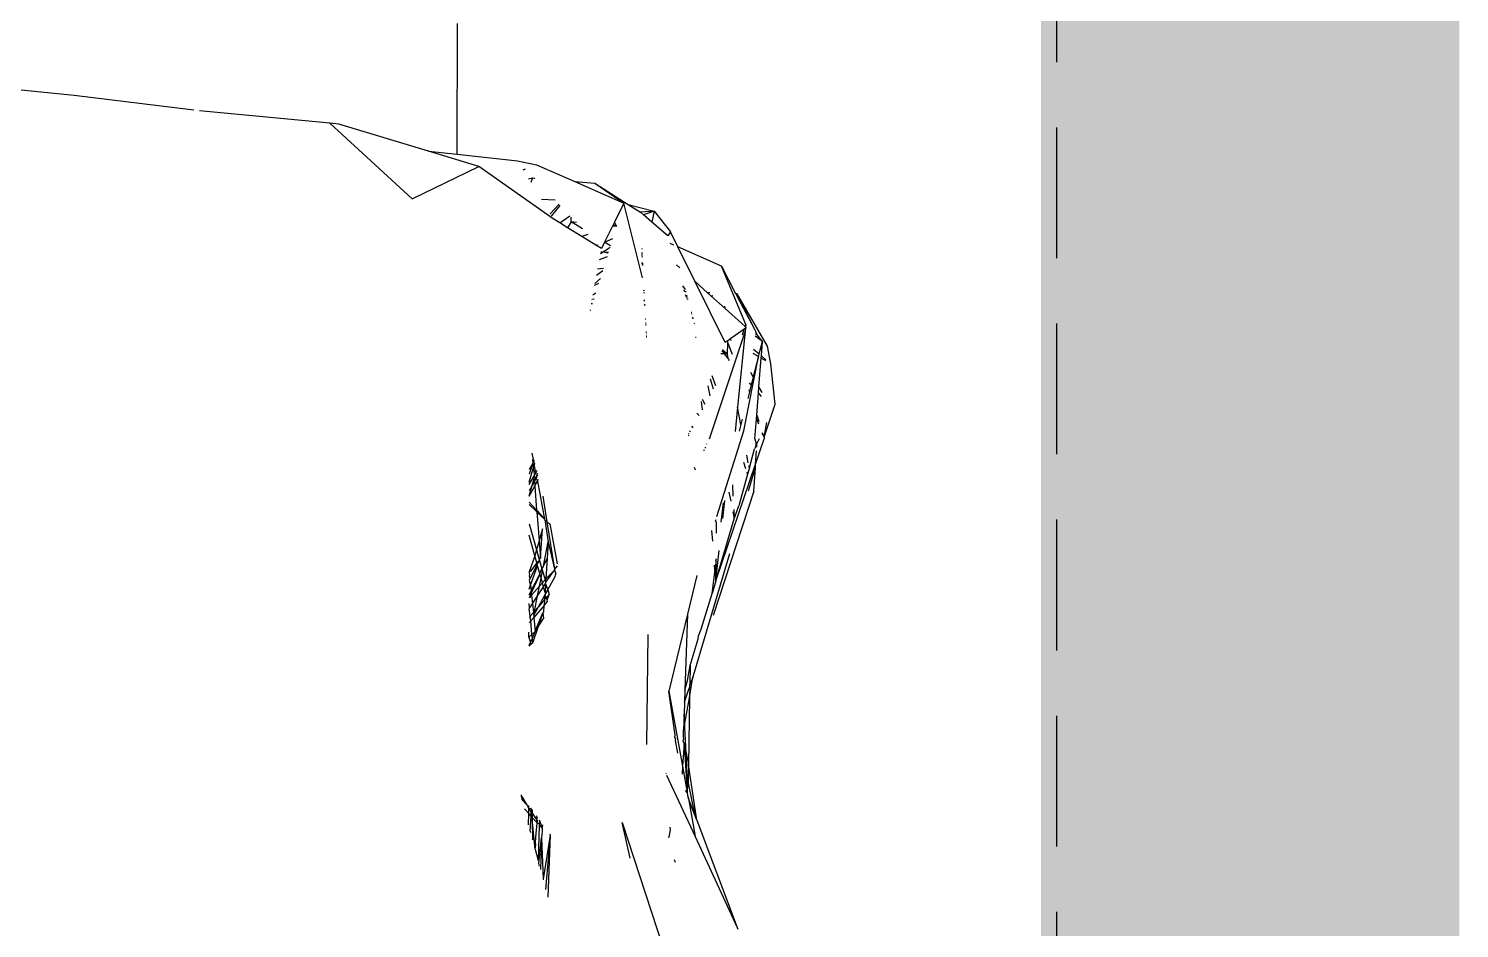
# Model space of a CAD drawing. Header units: millimetres. Extents: x 0 to 460473, y -68369 to 85219.
# Drawn here: x 231396.2 to 231464.6, y -38845.2 to -38802.1 of the extents above; entities that cross this region are included whole.
import ezdxf

# ---------------------------------------------------------------- set-up
doc = ezdxf.new("R2010")
doc.units = ezdxf.units.MM
doc.header["$LTSCALE"] = 50
doc.linetypes.add('HIDDEN2', pattern=[0.1875, 0.125, -0.0625])
doc.layers.add('fur', color=6, linetype='Continuous')
doc.layers.add('hid', color=8, linetype='HIDDEN2')

msp = doc.modelspace()

# ---------------------------------------------------------------- linework, layer by layer
at = {"layer": 'fur', "color": 40, "lineweight": 50, "true_color": 0xf8d731, "const_width": 20}
msp.add_lwpolyline([(231454.62857818, -37422.47504293), (231454.62857818, -39432.25663589), (230244.58358802, -39432.25663589), (230244.58358802, -37422.47504293)], close=True, dxfattribs=at)
at = {"layer": 'hid'}
for p, q in [((231445.38953013, -39441.24134443), (231445.38953013, -37668.9292549)), ((231416.73306605, -38808.14965226), (231416.79413691, -38767.08795696)), ((231398.41442177, -38805.33580776), (231388.21944696, -38804.33096056)), ((231404.14083395, -38806.04769951), (231398.41442177, -38805.33580776)), ((231410.63950466, -38806.65827334), (231404.14083395, -38806.04769951)), ((231411.06528739, -38806.71026543), (231410.63950466, -38806.65827334)), ((231410.63950466, -38806.65827334), (231414.57147979, -38810.28038924)), ((231415.35124605, -38808.00145613), (231411.06528739, -38806.71026543)), ((231417.76831881, -38808.72962504), (231415.35124605, -38808.00145613)), ((231415.35124605, -38808.00145613), (231416.73306605, -38808.14965226)), ((231416.73306605, -38808.14965226), (231419.61750204, -38808.45899952)), ((231414.57147979, -38810.28038924), (231417.76831881, -38808.72962504)), ((231421.31275853, -38811.2322445), (231417.76831881, -38808.72962504)), ((231419.61750204, -38808.45899952), (231420.52268876, -38808.6516369)), ((231419.8816991, -38808.89119558), (231419.99056486, -38808.85050891)), ((231420.52268876, -38808.6516369), (231422.34734073, -38809.45479145)), ((231420.14350464, -38809.31947939), (231420.32657747, -38809.27787501)), ((231420.32657747, -38809.27787501), (231420.25473623, -38809.50144149)), ((231420.32657747, -38809.27787501), (231420.40427699, -38809.28467755)), ((231420.446784, -38809.32928638), (231420.40427699, -38809.28467755)), ((231422.34734073, -38809.45479145), (231423.30349436, -38809.53850204)), ((231422.34734073, -38809.45479145), (231424.68939748, -38810.48569135)), ((231423.30349436, -38809.53850204), (231424.68939748, -38810.48569135)), ((231423.30349436, -38809.53850204), (231424.900212, -38810.54711656)), ((231421.41477951, -38810.34514564), (231420.75312457, -38810.31674759)), ((231421.60083178, -38810.5403975), (231421.17012335, -38810.99890972)), ((231421.23922101, -38811.11194556), (231421.65303526, -38810.59518224)), ((231424.68939748, -38810.48569135), (231424.24102352, -38811.39825684)), ((231425.58258504, -38814.05948126), (231424.68939748, -38810.48569135)), ((231424.900212, -38810.54711656), (231426.13923363, -38810.87463221)), ((231424.900212, -38810.54711656), (231425.48359196, -38810.91562598)), ((231426.13923363, -38810.87463221), (231425.48359196, -38810.91562598)), ((231425.64014497, -38811.05004151), (231425.48359196, -38810.91562598)), ((231426.13923363, -38810.87463221), (231425.64014497, -38811.05004151)), ((231426.13923363, -38810.87463221), (231426.03413891, -38811.38832249)), ((231426.13923363, -38810.87463221), (231426.91617931, -38811.86414841)), ((231421.63822146, -38811.43361731), (231421.31275853, -38811.2322445)), ((231421.63822146, -38811.43361731), (231422.11965157, -38811.08487098)), ((231422.00572256, -38811.66100028), (231421.63822146, -38811.43361731)), ((231422.17219845, -38811.38088856), (231422.00572256, -38811.66100028)), ((231422.69259297, -38812.08598577), (231422.00572256, -38811.66100028)), ((231422.17219845, -38811.38088856), (231422.18221495, -38811.15052789)), ((231422.42745261, -38811.40789163), (231422.17219845, -38811.38088856)), ((231422.712707, -38811.70725078), (231422.17219845, -38811.38088856)), ((231424.14691598, -38811.58979181), (231423.77427043, -38812.34822897)), ((231424.24102352, -38811.39825684), (231424.14691598, -38811.58979181)), ((231424.30248408, -38811.52017473), (231424.14691598, -38811.58979181)), ((231424.34041421, -38811.61026178), (231424.14691598, -38811.58979181)), ((231424.24102352, -38811.39825684), (231424.30248408, -38811.52017473)), ((231424.30248408, -38811.52017473), (231424.34041421, -38811.61026178)), ((231426.03413891, -38811.38832249), (231425.64014497, -38811.05004151)), ((231426.80143733, -38812.04712059), (231426.03413891, -38811.38832249)), ((231422.97801093, -38811.985673), (231422.69259297, -38812.08598577)), ((231423.35514875, -38812.49592713), (231422.69259297, -38812.08598577)), ((231423.77427043, -38812.34822897), (231423.62090967, -38812.66036068)), ((231423.77427043, -38812.34822897), (231424.16366549, -38812.17982026)), ((231424.05820182, -38812.5196684), (231423.77427043, -38812.34822897)), ((231426.91617931, -38811.86414841), (231426.80143733, -38812.04712059)), ((231427.26685701, -38812.57177022), (231426.91617931, -38811.86414841)), ((231423.35514875, -38812.49592713), (231423.43461755, -38812.46485711)), ((231423.62090967, -38812.66036068), (231423.35514875, -38812.49592713)), ((231423.89146347, -38813.05696929), (231423.52119719, -38813.19222754)), ((231423.57651912, -38812.89714013), (231423.66176437, -38812.84033814)), ((231423.66176437, -38812.84033814), (231423.58876389, -38812.83182647)), ((231423.59520471, -38812.79747108), (231423.66176437, -38812.84033814)), ((231423.66176437, -38812.84033814), (231423.71282187, -38812.80631668)), ((231423.71282187, -38812.80631668), (231424.03609411, -38812.59090872)), ((231423.71282187, -38812.80631668), (231423.96339933, -38812.8251618)), ((231423.94832118, -38812.87374992), (231423.71282187, -38812.80631668)), ((231425.53850253, -38812.65949426), (231425.57461655, -38812.66654553)), ((231425.54455921, -38812.8518443), (231425.58577405, -38812.88116749)), ((231425.54747027, -38812.94429463), (231425.58921905, -38812.94743442)), ((231425.59127045, -38812.98689448), (231425.54747027, -38812.94429463)), ((231425.59537206, -38813.06579178), (231425.55113353, -38813.06063368)), ((231427.08221685, -38812.48951151), (231426.91144493, -38812.41343122)), ((231429.36138338, -38813.50489893), (231427.26685701, -38812.57177022)), ((231428.07973229, -38814.2120464), (231427.26685701, -38812.57177022)), ((231423.68678797, -38813.71651958), (231423.3791636, -38813.94983543)), ((231423.71889506, -38813.61305708), (231423.43607759, -38813.64625594)), ((231425.55991787, -38813.33960957), (231425.6084149, -38813.31667961)), ((231425.56122465, -38813.38111099), (231425.61015973, -38813.35024262)), ((231425.61226824, -38813.3908012), (231425.56122465, -38813.38111099)), ((231425.61587612, -38813.46020123), (231425.5627041, -38813.42809565)), ((231427.21821739, -38813.43494259), (231427.36945425, -38813.57136129)), ((231430.52173976, -38816.28880894), (231429.36138338, -38813.50489893)), ((231429.36138338, -38813.50489893), (231430.03706513, -38814.79928522)), ((231423.29258812, -38814.41162943), (231423.50176972, -38814.31272594)), ((231423.30751541, -38814.33200724), (231423.57263468, -38814.08436934)), ((231427.6447262, -38814.60814442), (231427.52027122, -38814.44074156)), ((231428.07973229, -38814.2120464), (231428.69396104, -38814.76609312)), ((231429.53818352, -38817.15501057), (231428.07973229, -38814.2120464)), ((231423.16761307, -38815.078247), (231423.26959161, -38815.06090116)), ((231423.20742424, -38814.86589401), (231423.35996858, -38814.76966867)), ((231425.62196458, -38814.66077893), (231425.67779653, -38814.6512823)), ((231425.68410421, -38814.77261466), (231425.6304202, -38814.78989023)), ((231425.65221093, -38815.12261931), (231425.70223627, -38815.12139714)), ((231425.65430766, -38815.15463486), (231425.70223627, -38815.12139714)), ((231427.60375941, -38814.71874609), (231427.58239183, -38814.64759489)), ((231427.67491203, -38814.72183622), (231427.60375941, -38814.71874609)), ((231427.66343947, -38814.91747272), (231427.64765601, -38814.86491591)), ((231427.7208422, -38814.89482742), (231427.66343947, -38814.91747272)), ((231427.66343947, -38814.91747272), (231427.67634954, -38814.96046152)), ((231427.67634954, -38814.96046152), (231427.7411503, -38814.97131576)), ((231427.68468795, -38814.98822732), (231427.7411503, -38814.97131576)), ((231427.70816015, -38815.06638661), (231427.76414536, -38815.05792426)), ((231428.80395889, -38814.77087028), (231428.69396104, -38814.76609312)), ((231428.69396104, -38814.76609312), (231428.85447334, -38814.91087845)), ((231428.85447334, -38814.91087845), (231428.95488602, -38814.90423893)), ((231428.85447334, -38814.91087845), (231429.52939974, -38815.51967568)), ((231430.11245587, -38814.82769778), (231430.03706513, -38814.79928522)), ((231430.03706513, -38814.79928522), (231430.05049199, -38814.82500672)), ((231430.11245587, -38814.82769778), (231430.05049199, -38814.82500672)), ((231430.05049199, -38814.82500672), (231430.1307601, -38814.9787743)), ((231430.11245587, -38814.82769778), (231430.1307601, -38814.9787743)), ((231431.56491684, -38817.31665265), (231430.11245587, -38814.82769778)), ((231430.93261404, -38816.51486544), (231430.11245587, -38814.82769778)), ((231430.1307601, -38814.9787743), (231430.93261404, -38816.51486544)), ((231423.10110809, -38815.6038257), (231423.06702312, -38815.61479428)), ((231423.12800331, -38815.28952566), (231423.20012338, -38815.28475691)), ((231425.66706855, -38815.34948456), (231425.71199326, -38815.30907946)), ((231425.66706855, -38815.34948456), (231425.71503834, -38815.36765365)), ((231427.93797632, -38815.71264045), (231427.90373992, -38815.71764117)), ((231427.92086173, -38815.7746545), (231427.95275967, -38815.76832042)), ((231429.52939974, -38815.51967568), (231429.51969849, -38815.40334257)), ((231429.52939974, -38815.51967568), (231430.49041863, -38816.3865341)), ((231425.74959042, -38816.03228617), (231425.71214406, -38816.03775576)), ((231425.72348958, -38816.21099375), (231425.75851922, -38816.20403781)), ((231425.76334606, -38816.29688534), (231425.72911087, -38816.29682695)), ((231425.76487913, -38816.32637482), (231425.73100598, -38816.32576391)), ((231428.00661268, -38815.97115219), (231427.97409593, -38815.95191729)), ((231428.01742602, -38816.01187949), (231427.97409593, -38815.95191729)), ((231428.0826575, -38816.25756706), (231428.0594565, -38816.23615659)), ((231430.45238345, -38816.5052078), (231429.75155222, -38817.00335056)), ((231430.36432299, -38816.77996553), (231430.45238345, -38816.5052078)), ((231430.50411806, -38816.46843543), (231430.45238345, -38816.5052078)), ((231430.49041863, -38816.3865341), (231430.52173976, -38816.28880894)), ((231430.49041863, -38816.3865341), (231430.51038584, -38816.40454492)), ((231430.50411806, -38816.46843543), (231430.49045986, -38816.60766012)), ((231430.54723798, -38816.43778629), (231430.50411806, -38816.46843543)), ((231430.52173976, -38816.28880894), (231430.51038584, -38816.40454492)), ((231430.51038584, -38816.40454492), (231430.54723798, -38816.43778629)), ((231425.75191894, -38816.64508993), (231425.78111227, -38816.63863034)), ((231425.75594835, -38816.70661611), (231425.7847627, -38816.7088489)), ((231425.79165235, -38816.84137591), (231425.7650628, -38816.84578734)), ((231425.76711401, -38816.87710793), (231425.79352278, -38816.87735484)), ((231428.11445345, -38816.88937381), (231428.1513986, -38816.89223665)), ((231430.49045986, -38816.60766012), (231428.76480008, -38821.77064206)), ((231429.63375108, -38817.08708225), (231429.53818352, -38817.15501057)), ((231429.65863408, -38817.0693957), (231429.63375108, -38817.08708225)), ((231429.63375108, -38817.08708225), (231429.66717648, -38817.17576888)), ((231429.64636346, -38817.70059427), (231429.66717648, -38817.17576888)), ((231429.75155222, -38817.00335056), (231429.65863408, -38817.0693957)), ((231429.66717648, -38817.17576888), (231429.65863408, -38817.0693957)), ((231429.66717648, -38817.17576888), (231429.86796226, -38817.70850798)), ((231429.84366585, -38817.05783929), (231429.75155222, -38817.00335056)), ((231430.49045986, -38816.60766012), (231430.13403867, -38820.24083324)), ((231430.93261404, -38816.51486544), (231430.99589412, -38816.63608947)), ((231431.3223088, -38817.10201862), (231430.97095164, -38816.84406741)), ((231430.98548217, -38816.72290744), (231431.05926469, -38816.77540162)), ((231431.05926469, -38816.77540162), (231430.99589412, -38816.63608947)), ((231431.3223088, -38817.10201862), (231431.05926469, -38816.77540162)), ((231431.16735828, -38817.69725484), (231431.3223088, -38817.10201862)), ((231431.26877676, -38817.78367368), (231431.3223088, -38817.10201862)), ((231429.5037773, -38817.69466666), (231429.32450104, -38817.68721375)), ((231429.38057175, -38817.54756258), (231429.64636346, -38817.70059427)), ((231429.5037773, -38817.69466666), (231429.38057175, -38817.54756258)), ((231429.64636346, -38817.70059427), (231429.40759647, -38817.48025409)), ((231429.64636346, -38817.70059427), (231429.5037773, -38817.69466666)), ((231429.68729008, -38817.91377594), (231429.5037773, -38817.69466666)), ((231429.68729008, -38817.91377594), (231429.64636346, -38817.70059427)), ((231430.42855878, -38821.36670348), (231431.13496506, -38817.82169208)), ((231431.13496506, -38817.82169208), (231430.87233796, -38817.66633812)), ((231431.13496506, -38817.82169208), (231430.88262594, -38818.79104271)), ((231430.89632717, -38817.46630887), (231431.16735828, -38817.69725484)), ((231431.13496506, -38817.82169208), (231431.16735828, -38817.69725484)), ((231431.25998337, -38817.89564518), (231431.26877676, -38817.78367368)), ((231431.26877676, -38817.78367368), (231431.48763876, -38817.97016628)), ((231431.7184686, -38818.16685671), (231431.56491684, -38817.31665265)), ((231429.73059507, -38817.96548091), (231429.68729008, -38817.91377594)), ((231429.70603636, -38818.01142291), (231429.73059507, -38817.96548091)), ((231431.1521412, -38819.26886335), (231431.25998337, -38817.89564518)), ((231431.48099148, -38818.02637992), (231431.25998337, -38817.89564518)), ((231431.92039199, -38820.09856298), (231431.7184686, -38818.16685671)), ((231428.71209725, -38819.21248273), (231428.80687388, -38819.69348693)), ((231428.97314711, -38819.38243946), (231428.83540588, -38818.90536701)), ((231428.90472609, -38818.73271627), (231429.07265962, -38819.19628131)), ((231430.78463948, -38819.16745375), (231430.69834797, -38819.49893913)), ((231430.78463948, -38819.16745375), (231430.70341912, -38819.07483463)), ((231430.88262594, -38818.79104271), (231430.76290822, -38818.57879648)), ((231430.88262594, -38818.79104271), (231430.78463948, -38819.16745375)), ((231428.58348325, -38820.11138399), (231428.44691262, -38819.87295852)), ((231430.69834797, -38819.49893913), (231430.61343958, -38819.82511132)), ((231430.66542108, -38819.39167377), (231430.69834797, -38819.49893913)), ((231431.04554609, -38820.62620194), (231431.12924441, -38819.56042178)), ((231431.12924441, -38819.56042178), (231431.1521412, -38819.26886335)), ((231431.27934974, -38819.73159344), (231431.12924441, -38819.56042178)), ((231431.30253783, -38819.53549988), (231431.1521412, -38819.26886335)), ((231428.18688961, -38820.52057867), (231428.30040982, -38820.64092971)), ((231428.45884378, -38820.34454715), (231428.40596389, -38819.97494651)), ((231428.45884378, -38820.34454715), (231428.43771837, -38820.38406647)), ((231430.13403867, -38820.24083324), (231430.02002484, -38821.40303129)), ((231430.29158837, -38821.06148984), (231430.13403867, -38820.24083324)), ((231431.4068915, -38821.67776371), (231431.92039199, -38820.09856298)), ((231427.93399504, -38821.1504445), (231427.98551393, -38821.23000573)), ((231430.29158837, -38821.06148984), (231430.20700737, -38821.38640436)), ((231430.35438397, -38820.82026304), (231430.29158837, -38821.06148984)), ((231430.95142659, -38821.75226036), (231431.03210897, -38820.79730472)), ((231431.03210897, -38820.79730472), (231431.04554609, -38820.62620194)), ((231431.03210897, -38820.79730472), (231431.12437941, -38821.04212318)), ((231431.04554609, -38820.62620194), (231431.13804808, -38820.92653203)), ((231431.4068915, -38821.67776371), (231431.52187586, -38820.97215013)), ((231427.76509886, -38821.57110178), (231427.7944557, -38821.58741852)), ((231427.82193115, -38821.53602017), (231427.78815188, -38821.51368532)), ((231427.88153722, -38821.42451505), (231427.83954351, -38821.38568797)), ((231428.6589872, -38822.01185243), (231428.65576516, -38821.98501104)), ((231429.14464853, -38825.46741327), (231430.42855878, -38821.36670348)), ((231430.95142659, -38821.75226036), (231431.01155024, -38821.99627988)), ((231430.99101415, -38822.95673782), (231431.39392879, -38821.75731075)), ((231431.05568493, -38821.9940872), (231431.17179476, -38821.73956287)), ((231431.28977002, -38821.48094931), (231431.4068915, -38821.67776371)), ((231431.30113553, -38821.45603497), (231431.4068915, -38821.67776371)), ((231431.4068915, -38821.67776371), (231431.39392879, -38821.75731075)), ((231420.3815285, -38822.73338993), (231420.30745801, -38822.4407859)), ((231428.50939044, -38822.27279221), (231428.51929736, -38822.33028852)), ((231428.57439516, -38822.14498917), (231428.57833218, -38822.19571311)), ((231430.64357815, -38822.89496043), (231430.5734219, -38822.52952529)), ((231430.69199018, -38823.1471326), (231430.94471578, -38822.23697523)), ((231430.99645658, -38822.12392167), (231430.94471578, -38822.23697523)), ((231431.01155024, -38821.99627988), (231430.99027488, -38822.07290021)), ((231430.99027488, -38822.07290021), (231430.99645658, -38822.12392167)), ((231430.99101415, -38822.95673782), (231431.03350829, -38822.32419545)), ((231431.01155024, -38821.99627988), (231431.05568493, -38821.9940872)), ((231431.04485584, -38822.15528265), (231431.05568493, -38821.9940872)), ((231420.17350235, -38823.82035452), (231420.36590151, -38823.16669221)), ((231420.34582575, -38822.91733818), (231420.17418516, -38823.44643648)), ((231420.34582575, -38822.91733818), (231420.17460389, -38823.21713178)), ((231420.3815285, -38822.73338993), (231420.33325788, -38822.76123711)), ((231420.33325788, -38822.76123711), (231420.34582575, -38822.91733818)), ((231420.38826066, -38822.88647239), (231420.34582575, -38822.91733818)), ((231420.34582575, -38822.91733818), (231420.36590151, -38823.16669221)), ((231420.36590151, -38823.16669221), (231420.41852976, -38823.04433827)), ((231420.36590151, -38823.16669221), (231420.42873694, -38823.49229247)), ((231420.40118168, -38822.81102679), (231420.3815285, -38822.73338993)), ((231420.38826066, -38822.88647239), (231420.40118168, -38822.81102679)), ((231420.38826066, -38822.88647239), (231420.43327352, -38822.93780066)), ((231420.4137466, -38823.00414196), (231420.43327352, -38822.93780066)), ((231420.41852976, -38823.04433827), (231420.4137466, -38823.00414196)), ((231420.4825011, -38823.37797527), (231420.41852976, -38823.04433827)), ((231420.4825011, -38823.37797527), (231420.52895383, -38823.31577095)), ((231420.52895383, -38823.31577095), (231420.51508861, -38823.26099854)), ((231427.96830892, -38833.22743614), (231430.97937007, -38823.13006449)), ((231428.11877929, -38823.24330696), (231428.07366561, -38823.12945248)), ((231429.09399176, -38828.54428286), (231430.99101415, -38822.95673782)), ((231430.40536446, -38822.87509019), (231430.51463087, -38823.17671004)), ((231430.572062, -38823.33524339), (231430.61038378, -38823.44102713)), ((231430.69199018, -38823.1471326), (231430.61038378, -38823.44102713)), ((231430.69199018, -38823.1471326), (231430.67286699, -38823.04752229)), ((231430.90402554, -38824.25159815), (231430.97937007, -38823.13006449)), ((231430.97937007, -38823.13006449), (231430.99101415, -38822.95673782)), ((231420.17227665, -38824.49156258), (231420.31430404, -38823.98173849)), ((231420.17227665, -38824.49156258), (231420.43414445, -38824.01431386)), ((231420.31430404, -38823.98173849), (231420.17274123, -38824.23715614)), ((231420.17327975, -38823.94225347), (231420.39666423, -38823.54878518)), ((231420.31430404, -38823.98173849), (231420.40524071, -38823.65531057)), ((231420.41665402, -38823.7970714), (231420.31430404, -38823.98173849)), ((231420.39666423, -38823.54878518), (231420.42873694, -38823.49229247)), ((231420.40524071, -38823.65531057), (231420.39666423, -38823.54878518)), ((231420.40524071, -38823.65531057), (231420.44660652, -38823.74302898)), ((231420.44660652, -38823.74302898), (231420.41665402, -38823.7970714)), ((231420.41665402, -38823.7970714), (231420.46228546, -38823.96302745)), ((231420.42873694, -38823.49229247), (231420.46436622, -38823.42953524)), ((231420.4332018, -38823.55494094), (231420.42873694, -38823.49229247)), ((231420.48762871, -38823.62502675), (231420.4332018, -38823.55494094)), ((231420.43414445, -38824.01431386), (231420.46228546, -38823.96302745)), ((231420.43414445, -38824.01431386), (231420.52717057, -38825.16975878)), ((231420.48762871, -38823.62502675), (231420.44660652, -38823.74302898)), ((231420.46228546, -38823.96302745), (231420.56039509, -38823.78422465)), ((231420.46436622, -38823.42953524), (231420.4825011, -38823.37797527)), ((231420.5252794, -38823.60108181), (231420.48762871, -38823.62502675)), ((231420.48762871, -38823.62502675), (231420.56039509, -38823.78422465)), ((231420.54815279, -38823.39161347), (231420.51191333, -38823.53137224)), ((231420.57738124, -38823.50707597), (231420.51191333, -38823.53137224)), ((231420.51191333, -38823.53137224), (231420.5252794, -38823.60108181)), ((231420.56039509, -38823.78422465), (231420.62002791, -38823.67554505)), ((231420.56039509, -38823.78422465), (231420.9066261, -38825.58996259)), ((231429.88276135, -38823.94968286), (231429.91098818, -38824.49566828)), ((231430.61038378, -38823.44102713), (231430.19025235, -38824.95407418)), ((231420.82793557, -38824.49685219), (231421.01960429, -38825.71507308)), ((231430.90402554, -38824.25159815), (231427.96830892, -38833.22743614)), ((231429.42442985, -38825.55879741), (231429.5199604, -38824.69568539)), ((231429.7139188, -38824.29686213), (231429.80061176, -38824.73684057)), ((231420.17155244, -38824.88815387), (231420.5335346, -38825.24880414)), ((231420.17175692, -38824.77617861), (231420.52717057, -38825.16975878)), ((231420.52717057, -38825.16975878), (231420.5500966, -38825.19514675)), ((231420.5500966, -38825.19514675), (231420.5335346, -38825.24880414)), ((231420.5335346, -38825.24880414), (231420.55547886, -38825.27066766)), ((231420.5335346, -38825.24880414), (231420.6446619, -38826.62907747)), ((231420.5500966, -38825.19514675), (231420.9066261, -38825.58996259)), ((231420.55547886, -38825.27066766), (231420.9066261, -38825.58996259)), ((231429.34515329, -38825.73201657), (231429.46251347, -38824.81380956)), ((231429.9015407, -38825.24906854), (231429.96715353, -38825.5820625)), ((231429.94371487, -38825.12869356), (231429.96715353, -38825.5820625)), ((231429.96715353, -38825.5820625), (231430.19025235, -38824.95407418)), ((231420.16987011, -38825.80942513), (231420.52123004, -38827.05812844)), ((231420.81010617, -38826.05399074), (231420.6446619, -38826.62907747)), ((231420.71111309, -38827.45444446), (231420.81010617, -38826.05399074)), ((231420.9066261, -38825.58996259), (231420.91386943, -38825.62773957)), ((231420.91386943, -38825.62773957), (231421.01960429, -38825.71507308)), ((231420.91386943, -38825.62773957), (231421.07465017, -38826.67689603)), ((231421.01960429, -38825.71507308), (231421.37690032, -38827.98599912)), ((231421.01960429, -38825.71507308), (231421.16389837, -38825.82402137)), ((231421.18178149, -38825.89466587), (231421.16389837, -38825.82402137)), ((231421.5294458, -38827.73669258), (231421.18178149, -38825.89466587)), ((231429.08579896, -38825.61806869), (231429.07286966, -38825.65116781)), ((231429.10583874, -38825.73437268), (231429.07286966, -38825.65116781)), ((231429.09399176, -38828.54428286), (231429.96715353, -38825.5820625)), ((231429.10583874, -38825.73437268), (231429.10125799, -38826.26492738)), ((231420.4399553, -38827.34064062), (231420.16886271, -38826.3610933)), ((231420.6446619, -38826.62907747), (231420.52123004, -38827.05812844)), ((231420.6446619, -38826.62907747), (231420.71111309, -38827.45444446)), ((231420.84926674, -38827.83509709), (231421.07465017, -38826.67689603)), ((231421.07465017, -38826.67689603), (231421.03040327, -38827.4711086)), ((231421.07465017, -38826.67689603), (231421.37690032, -38827.98599912)), ((231428.88405087, -38826.13454559), (231428.92419853, -38826.65180199)), ((231420.4399553, -38827.34064062), (231420.16567428, -38828.10712698)), ((231420.52123004, -38827.05812844), (231420.4399553, -38827.34064062)), ((231420.53492622, -38827.68380202), (231420.4399553, -38827.34064062)), ((231420.52123004, -38827.05812844), (231420.65375531, -38827.529112)), ((231420.65375531, -38827.529112), (231420.71111309, -38827.45444446)), ((231429.09399176, -38828.54428286), (231429.2542132, -38827.09669314)), ((231420.16567428, -38828.10712698), (231420.16556928, -38828.16462563)), ((231420.22526163, -38828.08691899), (231420.16567428, -38828.10712698)), ((231420.55567576, -38827.75877697), (231420.20161631, -38828.45199398)), ((231420.53492622, -38827.68380202), (231420.22526163, -38828.08691899)), ((231420.2324403, -38828.747753), (231420.57398682, -38827.82494091)), ((231420.6665923, -38827.57473356), (231420.53492622, -38827.68380202)), ((231420.55567576, -38827.75877697), (231420.53492622, -38827.68380202)), ((231420.55567576, -38827.75877697), (231420.6665923, -38827.57473356)), ((231420.57398682, -38827.82494091), (231420.55567576, -38827.75877697)), ((231420.67417229, -38828.18694419), (231420.57398682, -38827.82494091)), ((231420.65375531, -38827.529112), (231420.6665923, -38827.57473356)), ((231420.6665923, -38827.57473356), (231420.77937298, -38827.97554652)), ((231420.67417229, -38828.18694419), (231420.77937298, -38827.97554652)), ((231420.73677745, -38828.41315737), (231420.80453436, -38828.06496793)), ((231420.77937298, -38827.97554652), (231420.83885077, -38827.88862266)), ((231420.77937298, -38827.97554652), (231420.80453436, -38828.06496793)), ((231420.80453436, -38828.06496793), (231420.92604579, -38828.4968092)), ((231420.83885077, -38827.88862266), (231420.84926674, -38827.83509709)), ((231420.84926674, -38827.83509709), (231421.03040327, -38827.4711086)), ((231420.95798333, -38828.61031249), (231421.38354617, -38828.02823926)), ((231421.03040327, -38827.4711086), (231420.96767869, -38828.44963987)), ((231421.38354617, -38828.02823926), (231420.96767869, -38828.44963987)), ((231421.51320584, -38827.83156743), (231421.37690032, -38827.98599912)), ((231421.37690032, -38827.98599912), (231421.38354617, -38828.02823926)), ((231421.38354617, -38828.02823926), (231421.45103415, -38828.19477809)), ((231428.90774381, -38829.1542373), (231429.0388273, -38828.12866136)), ((231429.01231795, -38827.78711896), (231429.0388273, -38828.12866136)), ((231429.0388273, -38828.12866136), (231429.08751946, -38827.74770181)), ((231429.0388273, -38828.12866136), (231429.09399176, -38828.54428286)), ((231429.09003063, -38827.56530872), (231429.08751946, -38827.74770181)), ((231429.08751946, -38827.74770181), (231429.09399176, -38828.54428286)), ((231429.09003063, -38827.56530872), (231429.12277894, -38827.47183738)), ((231420.16416759, -38828.93221653), (231420.2324403, -38828.747753)), ((231420.20161631, -38828.45199398), (231420.1649133, -38828.52385522)), ((231420.1649133, -38828.52385522), (231420.2324403, -38828.747753)), ((231420.17997441, -38828.24433802), (231420.16533077, -38828.29523953)), ((231420.16533077, -38828.29523953), (231420.20161631, -38828.45199398)), ((231420.16556928, -38828.16462563), (231420.17997441, -38828.24433802)), ((231420.2324403, -38828.747753), (231420.26060496, -38829.01799549)), ((231420.26060496, -38829.01799549), (231420.6846362, -38828.22475378)), ((231420.6846362, -38828.22475378), (231420.27172969, -38829.1247383)), ((231420.66236338, -38828.79555662), (231420.28230002, -38829.22616157)), ((231420.57219281, -38829.25892537), (231420.66236338, -38828.79555662)), ((231420.66236338, -38828.79555662), (231420.73677745, -38828.41315737)), ((231420.79958187, -38828.64009054), (231420.66236338, -38828.79555662)), ((231420.6846362, -38828.22475378), (231420.67417229, -38828.18694419)), ((231420.73677745, -38828.41315737), (231420.6846362, -38828.22475378)), ((231420.79958187, -38828.64009054), (231420.73677745, -38828.41315737)), ((231420.92604579, -38828.4968092), (231420.79958187, -38828.64009054)), ((231420.85297667, -38828.83302365), (231420.79958187, -38828.64009054)), ((231420.85297667, -38828.83302365), (231420.95376994, -38828.68013727)), ((231420.96767869, -38828.44963987), (231420.92604579, -38828.4968092)), ((231420.92604579, -38828.4968092), (231420.95798333, -38828.61031249)), ((231420.95376994, -38828.68013727), (231420.92815317, -38829.10466125)), ((231420.95376994, -38828.68013727), (231420.95798333, -38828.61031249)), ((231420.95376994, -38828.68013727), (231421.05905611, -38828.96951656)), ((231421.05905611, -38828.96951656), (231421.42656307, -38828.30164897)), ((231421.42656307, -38828.30164897), (231421.45103415, -38828.19477809)), ((231428.17796611, -38828.28231858), (231427.73534492, -38830.13165117)), ((231429.09399176, -38828.54428286), (231428.90774381, -38829.1542373)), ((231420.27172969, -38829.1247383), (231420.16338479, -38829.36089038)), ((231420.28230002, -38829.22616157), (231420.16338479, -38829.36089038)), ((231420.16365519, -38829.21281318), (231420.26060496, -38829.01799549)), ((231420.26060496, -38829.01799549), (231420.27172969, -38829.1247383)), ((231420.27172969, -38829.1247383), (231420.28230002, -38829.22616157)), ((231420.28230002, -38829.22616157), (231420.32482031, -38829.6341477)), ((231420.32482031, -38829.6341477), (231420.57219281, -38829.25892537)), ((231420.42985312, -38829.99038102), (231420.57219281, -38829.25892537)), ((231420.57219281, -38829.25892537), (231420.85297667, -38828.83302365)), ((231420.61352069, -38829.77918464), (231420.92118974, -38829.22006005)), ((231420.90787513, -38829.44071123), (231420.61352069, -38829.77918464)), ((231420.92815317, -38829.10466125), (231420.85297667, -38828.83302365)), ((231420.90787513, -38829.44071123), (231420.89124442, -38829.71631729)), ((231420.92118974, -38829.22006005), (231420.90787513, -38829.44071123)), ((231420.99380895, -38829.34189733), (231420.90787513, -38829.44071123)), ((231420.92118974, -38829.22006005), (231420.94707258, -38829.17302336)), ((231420.99380895, -38829.34189733), (231420.92118974, -38829.22006005)), ((231420.92815317, -38829.10466125), (231420.94707258, -38829.17302336)), ((231420.94707258, -38829.17302336), (231421.05905611, -38828.96951656)), ((231421.12227184, -38829.19417992), (231420.99380895, -38829.34189733)), ((231421.02916421, -38829.4696476), (231420.99380895, -38829.34189733)), ((231421.02916421, -38829.4696476), (231421.12227184, -38829.19417992)), ((231421.04783955, -38829.53712778), (231421.02916421, -38829.4696476)), ((231421.05905611, -38828.96951656), (231421.12227184, -38829.19417992)), ((231428.3901803, -38830.84923666), (231428.90774381, -38829.1542373)), ((231420.16243601, -38829.88045729), (231420.18405711, -38829.84766172)), ((231420.22047239, -38830.23114453), (231420.16243601, -38829.88045729)), ((231420.18405711, -38829.84766172), (231420.1629027, -38829.62488835)), ((231420.18405711, -38829.84766172), (231420.32482031, -38829.6341477)), ((231420.36921398, -38830.06010898), (231420.22047239, -38830.23114453)), ((231420.32482031, -38829.6341477), (231420.36921398, -38830.06010898)), ((231420.42985312, -38829.99038102), (231420.36921398, -38830.06010898)), ((231420.36921398, -38830.06010898), (231420.39294783, -38830.18003002)), ((231420.89124442, -38829.71631729), (231420.3928243, -38830.28665216)), ((231420.39294783, -38830.18003002), (231420.3928243, -38830.28665216)), ((231420.39294783, -38830.18003002), (231420.61352069, -38829.77918464)), ((231420.39294783, -38830.18003002), (231420.42985312, -38829.99038102)), ((231420.61352069, -38829.77918464), (231420.42985312, -38829.99038102)), ((231420.54198009, -38830.75323961), (231420.82651692, -38830.06919861)), ((231420.63351849, -38830.69095478), (231420.82651692, -38830.06919861)), ((231420.87261081, -38830.02511563), (231420.82651692, -38830.06919861)), ((231420.82651692, -38830.06919861), (231420.85379061, -38830.33700615)), ((231420.87261081, -38830.02511563), (231420.89124442, -38829.71631729)), ((231420.89124442, -38829.71631729), (231421.04783955, -38829.53712778)), ((231427.73534492, -38830.13165117), (231426.8520588, -38833.82214287)), ((231427.73534492, -38830.13165117), (231427.61476435, -38833.76266464)), ((231420.24211907, -38830.45910195), (231420.16121028, -38830.5516847)), ((231420.22047239, -38830.23114453), (231420.16167215, -38830.29875798)), ((231420.24211907, -38830.45910195), (231420.22047239, -38830.23114453)), ((231420.3928243, -38830.28665216), (231420.24211907, -38830.45910195)), ((231420.30359826, -38831.10652839), (231420.24211907, -38830.45910195)), ((231420.34138893, -38831.50449529), (231420.59597222, -38830.75128674)), ((231420.3928243, -38830.28665216), (231420.4634429, -38830.96424411)), ((231420.4634429, -38830.96424411), (231420.59597222, -38830.75128674)), ((231420.4634429, -38830.96424411), (231420.54198009, -38830.75323961)), ((231420.59597222, -38830.75128674), (231420.63351849, -38830.69095478)), ((231420.63351849, -38830.69095478), (231420.85379061, -38830.33700615)), ((231428.26889725, -38831.16754653), (231428.3901803, -38830.84923666)), ((231420.34138893, -38831.50449529), (231420.15918601, -38831.66021004)), ((231420.15932311, -38831.58513231), (231420.22795936, -38831.5081614)), ((231420.15996361, -38831.23438351), (231420.16039539, -38830.99793031)), ((231420.15996361, -38831.23438351), (231420.30359826, -38831.10652839)), ((231420.15996361, -38831.23438351), (231420.22795936, -38831.5081614)), ((231420.22795936, -38831.5081614), (231420.32059056, -38831.28547129)), ((231420.30359826, -38831.10652839), (231420.4634429, -38830.96424411)), ((231420.32059056, -38831.28547129), (231420.30359826, -38831.10652839)), ((231420.32059056, -38831.28547129), (231420.4634429, -38830.96424411)), ((231420.34138893, -38831.50449529), (231420.32059056, -38831.28547129)), ((231425.79875743, -38836.37308832), (231425.85125376, -38831.11055519)), ((231427.8590509, -38832.58866377), (231428.24684879, -38831.3186415)), ((231428.24684879, -38831.3186415), (231428.26889725, -38831.16754653)), ((231427.72998561, -38833.30555145), (231427.8590509, -38832.58866377)), ((231427.8590509, -38832.58866377), (231427.84523923, -38833.50830446)), ((231427.61476435, -38833.76266464), (231427.72998561, -38833.30555145)), ((231427.77526705, -38833.81765404), (231427.84373731, -38833.60830892)), ((231427.8358219, -38834.13535103), (231427.96830892, -38833.22743614)), ((231427.84373731, -38833.60830892), (231427.8358219, -38834.13535103)), ((231427.84373731, -38833.60830892), (231427.84523923, -38833.50830446)), ((231427.84523923, -38833.50830446), (231427.96830892, -38833.22743614)), ((231427.15471839, -38835.92103029), (231426.8520588, -38833.82214287)), ((231426.8520588, -38833.82214287), (231427.49411071, -38837.39587868)), ((231427.55062932, -38835.69394748), (231427.8358219, -38834.13535103)), ((231427.61476435, -38833.76266464), (231427.59577932, -38834.3343564)), ((231427.59577932, -38834.3343564), (231427.77526705, -38833.81765404)), ((231427.8358219, -38834.13535103), (231427.78801359, -38837.31863585)), ((231427.57647613, -38834.91562878), (231427.55062932, -38835.69394748)), ((231427.59577932, -38834.3343564), (231427.57647613, -38834.91562878)), ((231427.72169357, -38837.7279432), (231427.57647613, -38834.91562878)), ((231427.12784536, -38836.03568022), (231427.15471839, -38835.92103029)), ((231427.17867771, -38836.08718367), (231427.12784536, -38836.03568022)), ((231427.15587499, -38836.1739292), (231427.17867771, -38836.08718367)), ((231427.27815708, -38836.77705438), (231427.15587499, -38836.1739292)), ((231427.56997319, -38836.3174679), (231427.49411071, -38837.39587868)), ((231427.53361341, -38836.20634336), (231427.55390296, -38836.06730194)), ((231427.56997319, -38836.3174679), (231427.53361341, -38836.20634336)), ((231427.53937083, -38836.03297168), (231427.55062932, -38835.69394748)), ((231427.55390296, -38836.06730194), (231427.53937083, -38836.03297168)), ((231427.72169357, -38837.7279432), (231427.56997319, -38836.3174679)), ((231427.56997319, -38836.3174679), (231427.72002633, -38838.65335136)), ((231427.56997319, -38836.3174679), (231427.78801359, -38837.31863585)), ((231427.49411071, -38837.39587868), (231427.48137532, -38837.77937644)), ((231427.49411071, -38837.39587868), (231427.72002633, -38838.65335136)), ((231427.78801359, -38837.31863585), (231427.77449431, -38838.21880766)), ((231428.17805007, -38839.9880956), (231427.78801359, -38837.31863585)), ((231426.72417259, -38837.75789202), (231426.73295768, -38837.72041168)), ((231426.73975415, -38837.82953352), (231428.10042041, -38840.77066914)), ((231427.72002633, -38838.65335136), (231427.77449431, -38838.21880766)), ((231427.77449431, -38838.21880766), (231427.72169357, -38837.7279432)), ((231427.77449431, -38838.21880766), (231428.06991044, -38839.70112207)), ((231419.77975281, -38838.76991232), (231419.77961386, -38838.84520104)), ((231419.77961386, -38838.84520104), (231419.79806555, -38838.8730715)), ((231419.79806555, -38838.8730715), (231419.82013654, -38838.99740167)), ((231419.79806555, -38838.8730715), (231420.05225119, -38839.25700772)), ((231420.05225119, -38839.25700772), (231419.82013654, -38838.99740167)), ((231419.82570532, -38838.83346249), (231420.05225119, -38839.25700772)), ((231427.72002633, -38838.65335136), (231427.63934308, -38838.55851205)), ((231427.72002633, -38838.65335136), (231427.72926272, -38838.79713461)), ((231427.72926272, -38838.79713461), (231427.78446724, -38838.94363257)), ((231427.78446724, -38838.94363257), (231428.10042041, -38840.77066914)), ((231428.06991044, -38839.70112207), (231427.78446724, -38838.94363257)), ((231420.14884812, -38839.67165182), (231419.93862409, -38839.44243344)), ((231420.05225119, -38839.25700772), (231420.14921487, -38839.4382889)), ((231420.14064358, -38840.20120589), (231420.14884812, -38839.67165182)), ((231420.14884812, -38839.67165182), (231420.14921487, -38839.4382889)), ((231420.26423276, -38839.79746179), (231420.14884812, -38839.67165182)), ((231420.14921487, -38839.4382889), (231420.15291656, -38839.40905833)), ((231420.14921487, -38839.4382889), (231420.24336215, -38839.41106239)), ((231420.14921487, -38839.4382889), (231420.2705058, -38839.58667169)), ((231420.15291656, -38839.40905833), (231420.15478344, -38839.28856217)), ((231420.31364156, -38839.50825553), (231420.24336215, -38839.41106239)), ((231420.26423276, -38839.79746179), (231420.2705058, -38839.58667169)), ((231420.2705058, -38839.58667169), (231420.31364156, -38839.50825553)), ((231420.2705058, -38839.58667169), (231420.31545563, -38839.65456643)), ((231420.31364156, -38839.50825553), (231420.31545563, -38839.65456643)), ((231420.31545563, -38839.65456643), (231420.3179536, -38839.85603647)), ((231420.31545563, -38839.65456643), (231420.50532652, -38839.94135804)), ((231428.17805007, -38839.9880956), (231428.06991044, -38839.70112207)), ((231420.22342149, -38840.51211451), (231420.26423276, -38839.79746179)), ((231420.3179536, -38839.85603647), (231420.26423276, -38839.79746179)), ((231420.3179536, -38839.85603647), (231420.31910117, -38839.9485924)), ((231420.5038867, -38840.05876916), (231420.3179536, -38839.85603647)), ((231420.31910117, -38839.9485924), (231420.33110271, -38840.91655836)), ((231420.45039206, -38841.36460165), (231420.31910117, -38839.9485924)), ((231420.49697434, -38840.62244289), (231420.55862102, -38840.11844889)), ((231420.5038867, -38840.05876916), (231420.53674466, -38839.98881377)), ((231420.53053043, -38840.08782023), (231420.5038867, -38840.05876916)), ((231420.50532652, -38839.94135804), (231420.54667913, -38839.83053561)), ((231420.56743702, -38839.85924279), (231420.50532652, -38839.94135804)), ((231420.50532652, -38839.94135804), (231420.53674466, -38839.98881377)), ((231420.54667913, -38839.83053561), (231420.50735248, -38839.77614869)), ((231420.56174573, -38840.02657679), (231420.53053043, -38840.08782023)), ((231420.55862102, -38840.11844889), (231420.53053043, -38840.08782023)), ((231420.53674466, -38839.98881377), (231420.56174573, -38840.02657679)), ((231420.64554297, -38840.15314882), (231420.55862102, -38840.11844889)), ((231420.64387639, -38840.21140733), (231420.59531622, -38841.90892762)), ((231420.64554297, -38840.15314882), (231420.64387639, -38840.21140733)), ((231420.78854517, -38840.36914735), (231420.64387639, -38840.21140733)), ((231420.66959211, -38840.00051851), (231420.64554297, -38840.15314882)), ((231420.65065824, -38839.97433386), (231420.66959211, -38840.00051851)), ((231420.66959211, -38840.00051851), (231420.78854517, -38840.36914735)), ((231420.78854517, -38840.36914735), (231420.82121343, -38840.21020372)), ((231420.78854517, -38840.36914735), (231420.79105039, -38840.5040985)), ((231424.62115225, -38840.09818856), (231427.92392137, -38850.25397763)), ((231424.98970303, -38841.79133222), (231424.62115225, -38840.09818856)), ((231426.9153769, -38840.44303129), (231426.8495466, -38840.77783999)), ((231426.89609294, -38840.32239318), (231426.9153769, -38840.44303129)), ((231428.17805007, -38839.9880956), (231430.10895579, -38845.1122003)), ((231420.22342149, -38840.51211451), (231420.2410001, -38840.57813863)), ((231420.47141829, -38841.0296074), (231420.49697434, -38840.62244289)), ((231420.49033491, -38841.16386119), (231420.47141829, -38841.0296074)), ((231420.63252614, -38842.04868573), (231420.75740479, -38840.83192565)), ((231420.75740479, -38840.83192565), (231420.70831776, -38842.3333543)), ((231420.79105039, -38840.5040985), (231420.75740479, -38840.83192565)), ((231420.75740479, -38840.83192565), (231420.83375447, -38842.80448664)), ((231421.17699634, -38840.70223487), (231420.83375447, -38842.80448664)), ((231420.9668836, -38843.30451128), (231421.16144793, -38841.10145777)), ((231421.16144793, -38841.10145777), (231421.06176669, -38843.66088615)), ((231421.1458797, -38840.65920201), (231421.17699634, -38840.70223487)), ((231421.17699634, -38840.70223487), (231421.16144793, -38841.10145777)), ((231421.16144793, -38841.10145777), (231421.19456039, -38840.72652513)), ((231426.86007808, -38840.82198638), (231426.8495466, -38840.77783999)), ((231428.10042041, -38840.77066914), (231430.10895579, -38845.1122003)), ((231420.45039206, -38841.36460165), (231420.49033491, -38841.16386119)), ((231420.45039206, -38841.36460165), (231420.59531622, -38841.90892762)), ((231420.66685321, -38842.17761604), (231420.63252614, -38842.04868573)), ((231427.1655735, -38842.00823062), (231427.1138512, -38841.88576551)), ((231420.83375447, -38842.80448664), (231420.84097776, -38842.83161686)), ((231430.10895579, -38845.1122003), (231430.14976577, -38845.20041273))]:
    msp.add_line(p, q, dxfattribs=at)

doc.saveas('drawing.dxf')
